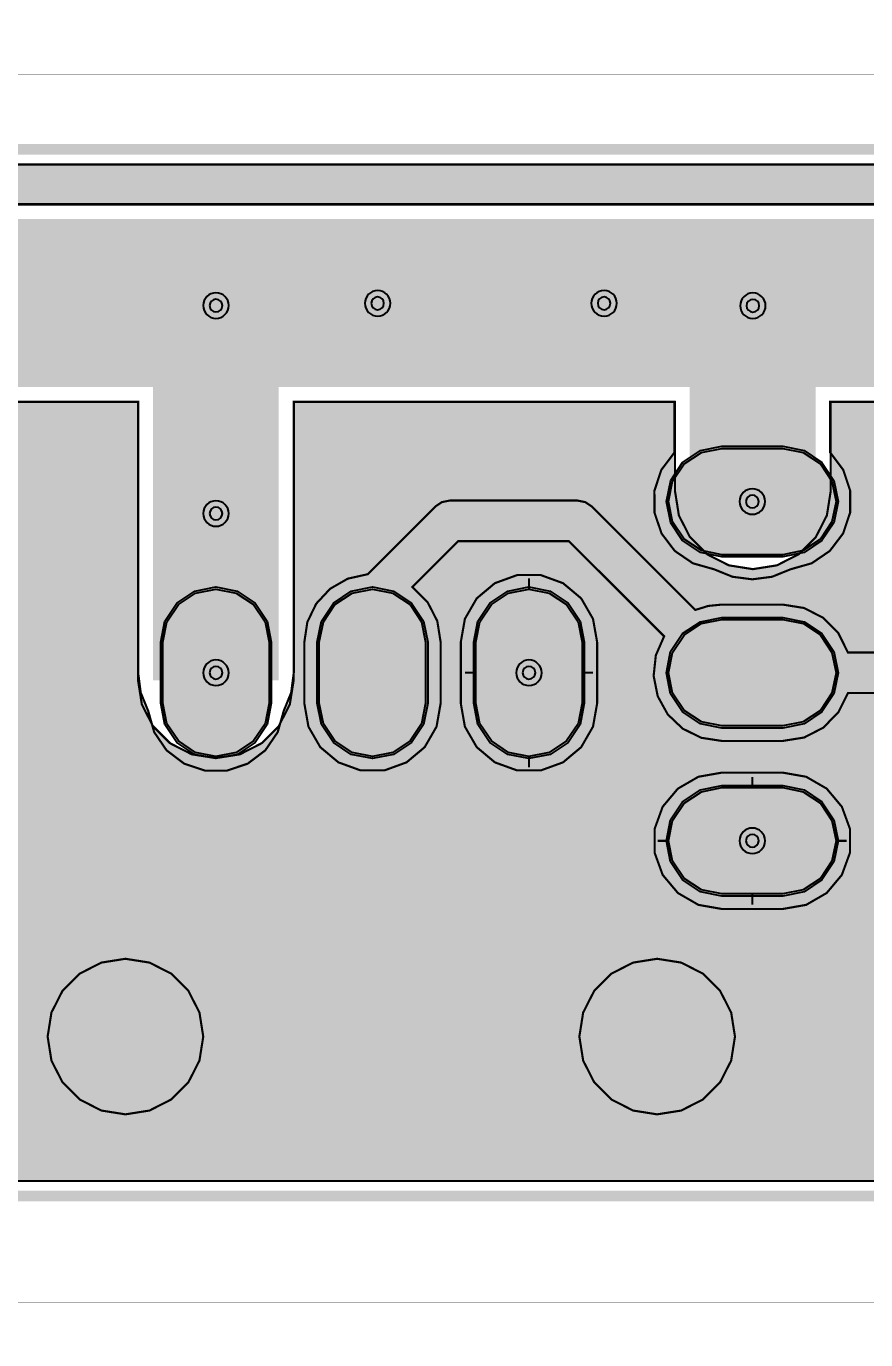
# Model space of a CAD drawing. Header units: millimetres. Extents: x -3 to 303, y -3 to 28.
# Drawn here: x 179.37 to 199.42, y -3.43 to 27.94 of the extents above; entities that cross this region are included whole.
import ezdxf

# ---------------------------------------------------------------- set-up
doc = ezdxf.new("R2010")
doc.units = ezdxf.units.MM
doc.header["$MEASUREMENT"] = 0
for name, color, linetype, true_color in [('Board-Outline-Layer', 7, 'Continuous', 0xff00ff), ('Bottom-Layer', 7, 'Continuous', 0x0000ff), ('Hole-Layer', 7, 'Continuous', 0x222222), ('Multi-Layer', 7, 'Continuous', 0xc0c0c0), ('Top-Layer', 7, 'Continuous', 0xff0000), ('Top-Paste-Mask-Layer', 7, 'Continuous', 0x808080), ('Top-Solder-Mask-Layer', 7, 'Continuous', 0x800080)]:
    doc.layers.add(name, color=color, linetype=linetype, true_color=true_color)

msp = doc.modelspace()

# ---------------------------------------------------------------- hatches: boundary and pattern name
at = {"layer": 'Bottom-Layer'}
for points in [[(299.642, 24.642), (299.642, 17.719), (299.417, 18.168), (299.102, 18.558), (294.668, 22.993), (294.179, 23.367), (293.611, 23.603), (293, 23.683), (8.025, 23.683), (7.415, 23.603), (6.846, 23.367), (6.358, 22.993), (1.67, 18.304), (1.268, 17.767), (1.033, 17.138), (0.985, 16.469), (1.128, 15.813), (1.449, 15.224), (1.924, 14.749), (2.513, 14.428), (3.169, 14.285), (3.838, 14.333), (4.467, 14.567), (5.005, 14.97), (9.002, 18.967), (14.144, 18.967), (14.144, 12.319), (14.235, 11.745), (14.499, 11.227), (14.91, 10.816), (15.428, 10.552), (16.002, 10.461), (16.576, 10.552), (17.094, 10.816), (17.505, 11.227), (17.769, 11.745), (17.86, 12.319), (17.86, 18.967), (32.178, 18.967), (32.178, 12.319), (32.269, 11.745), (32.533, 11.227), (32.944, 10.816), (33.462, 10.552), (34.036, 10.461), (34.61, 10.552), (35.128, 10.816), (35.539, 11.227), (35.803, 11.745), (35.894, 12.319), (35.894, 18.967), (64.309, 18.967), (64.309, 12.319), (64.4, 11.745), (64.664, 11.227), (65.075, 10.816), (65.593, 10.552), (66.167, 10.461), (66.741, 10.552), (67.259, 10.816), (67.67, 11.227), (67.934, 11.745), (68.025, 12.319), (68.025, 18.967), (82.343, 18.967), (82.343, 12.319), (82.434, 11.745), (82.698, 11.227), (83.109, 10.816), (83.627, 10.552), (84.201, 10.461), (84.775, 10.552), (85.293, 10.816), (85.704, 11.227), (85.968, 11.745), (86.059, 12.319), (86.059, 18.967), (94.916, 18.967), (94.916, 16.96), (95.007, 16.386), (95.271, 15.868), (95.682, 15.457), (96.2, 15.193), (96.774, 15.102), (97.348, 15.193), (97.866, 15.457), (98.277, 15.868), (98.541, 16.386), (98.632, 16.96), (98.632, 18.967), (101.647, 18.967), (101.647, 16.96), (101.738, 16.386), (102.002, 15.868), (102.413, 15.457), (102.931, 15.193), (103.505, 15.102), (104.079, 15.193), (104.597, 15.457), (105.008, 15.868), (105.272, 16.386), (105.363, 16.96), (105.363, 18.967), (114.347, 18.967), (114.347, 12.319), (114.438, 11.745), (114.702, 11.227), (115.113, 10.816), (115.631, 10.552), (116.205, 10.461), (116.779, 10.552), (117.297, 10.816), (117.709, 11.227), (117.972, 11.745), (118.063, 12.319), (118.063, 18.967), (132.381, 18.967), (132.381, 12.319), (132.472, 11.745), (132.736, 11.227), (133.147, 10.816), (133.665, 10.552), (134.239, 10.461), (134.813, 10.552), (135.331, 10.816), (135.743, 11.227), (136.006, 11.745), (136.097, 12.319), (136.097, 18.967), (164.639, 18.967), (164.639, 12.319), (164.73, 11.745), (164.994, 11.227), (165.405, 10.816), (165.923, 10.552), (166.497, 10.461), (167.072, 10.552), (167.59, 10.816), (168.001, 11.227), (168.265, 11.745), (168.355, 12.319), (168.355, 18.967), (182.038, 18.967), (182.038, 12.319), (182.129, 11.745), (182.393, 11.227), (182.804, 10.816), (183.322, 10.552), (183.896, 10.461), (184.471, 10.552), (184.989, 10.816), (185.4, 11.227), (185.664, 11.745), (185.755, 12.319), (185.755, 18.967), (194.865, 18.967), (194.865, 16.833), (194.956, 16.259), (195.22, 15.741), (195.631, 15.33), (196.149, 15.066), (196.723, 14.975), (197.298, 15.066), (197.816, 15.33), (198.227, 15.741), (198.491, 16.259), (198.582, 16.833), (198.582, 18.967), (201.596, 18.967), (201.596, 16.891), (201.687, 16.317), (201.951, 15.799), (202.362, 15.388), (202.88, 15.124), (203.454, 15.033), (204.029, 15.124), (204.547, 15.388), (204.958, 15.799), (205.222, 16.317), (205.313, 16.891), (205.313, 18.967), (214.55, 18.967), (214.55, 12.319), (214.641, 11.745), (214.905, 11.227), (215.316, 10.816), (215.834, 10.552), (216.408, 10.461), (216.983, 10.552), (217.501, 10.816), (217.912, 11.227), (218.176, 11.745), (218.267, 12.319), (218.267, 18.967), (231.949, 18.967), (231.949, 12.319), (232.04, 11.745), (232.304, 11.227), (232.715, 10.816), (233.233, 10.552), (233.807, 10.461), (234.382, 10.552), (234.9, 10.816), (235.311, 11.227), (235.575, 11.745), (235.666, 12.319), (235.666, 18.967), (264.461, 18.967), (264.461, 12.319), (264.552, 11.745), (264.816, 11.227), (265.227, 10.816), (265.745, 10.552), (266.32, 10.461), (266.894, 10.552), (267.412, 10.816), (267.823, 11.227), (268.087, 11.745), (268.178, 12.319), (268.178, 18.967), (281.86, 18.967), (281.86, 12.319), (281.951, 11.745), (282.215, 11.227), (282.626, 10.816), (283.144, 10.552), (283.719, 10.461), (284.293, 10.552), (284.811, 10.816), (285.222, 11.227), (285.486, 11.745), (285.577, 12.319), (285.577, 18.967), (292.024, 18.967), (295.767, 15.224), (296.304, 14.822), (296.932, 14.587), (297.601, 14.539), (298.256, 14.681), (298.845, 15.001), (299.32, 15.475), (299.642, 16.063), (299.642, 0.358), (0.358, 0.358), (0.358, 24.642)], [(179.879, 3.81), (179.97, 3.236), (180.234, 2.718), (180.645, 2.307), (181.163, 2.043), (181.737, 1.952), (182.312, 2.043), (182.83, 2.307), (183.241, 2.718), (183.505, 3.236), (183.596, 3.81), (183.505, 4.384), (183.241, 4.902), (182.83, 5.313), (182.312, 5.577), (181.737, 5.668), (181.163, 5.577), (180.645, 5.313), (180.234, 4.902), (179.97, 4.384)], [(192.579, 3.81), (192.67, 3.236), (192.934, 2.718), (193.345, 2.307), (193.863, 2.043), (194.437, 1.952), (195.012, 2.043), (195.53, 2.307), (195.941, 2.718), (196.205, 3.236), (196.296, 3.81), (196.205, 4.384), (195.941, 4.902), (195.53, 5.313), (195.012, 5.577), (194.437, 5.668), (193.863, 5.577), (193.345, 5.313), (192.934, 4.902), (192.67, 4.384)]]:
    msp.add_hatch(color=256, dxfattribs=at).paths.add_polyline_path(points)
at = {"layer": 'Multi-Layer'}
for points in [[(180.237, 3.81, 1), (183.237, 3.81, 1)], [(192.937, 3.81, 1), (195.937, 3.81, 1)]]:
    msp.add_hatch(color=256, dxfattribs=at).paths.add_polyline_path(points)
at = {"layer": 'Top-Layer'}
for points in [[(299.642, 12.183), (299.642, 8.557), (299.442, 9.077), (299.079, 9.498), (298.594, 9.773), (298.045, 9.868), (296.585, 9.868), (296.029, 9.77), (295.539, 9.487), (295.175, 9.054), (294.982, 8.523), (294.982, 7.957), (295.175, 7.426), (295.539, 6.993), (296.029, 6.71), (296.585, 6.612), (298.045, 6.612), (298.594, 6.707), (299.079, 6.982), (299.442, 7.403), (299.642, 7.923), (299.642, 0.358), (0.358, 0.358), (0.358, 24.642), (299.642, 24.642), (299.642, 17.147), (299.514, 17.618), (299.291, 18.053), (298.983, 18.433), (294.412, 23.004), (293.924, 23.378), (293.355, 23.614), (292.744, 23.694), (8.016, 23.694), (7.406, 23.614), (6.837, 23.378), (6.349, 23.004), (1.603, 18.258), (1.2, 17.72), (0.966, 17.091), (0.918, 16.422), (1.061, 15.766), (1.382, 15.177), (1.857, 14.702), (2.446, 14.381), (3.102, 14.238), (3.771, 14.286), (4.4, 14.52), (4.937, 14.923), (8.993, 18.978), (14.15, 18.978), (14.15, 13.316), (14.027, 13.856), (13.731, 14.323), (13.295, 14.664), (12.771, 14.839), (11.138, 16.472), (10.981, 16.577), (10.795, 16.614), (8.001, 16.614), (7.815, 16.577), (7.658, 16.472), (4.983, 13.798), (4.519, 14.043), (4, 14.128), (2.54, 14.128), (1.983, 14.03), (1.493, 13.747), (1.13, 13.314), (0.937, 12.783), (0.937, 12.217), (1.13, 11.686), (1.493, 11.253), (1.983, 10.97), (2.54, 10.872), (4, 10.872), (4.502, 10.951), (4.954, 11.181), (5.314, 11.539), (5.546, 11.99), (5.628, 12.492), (5.552, 12.993), (8.202, 15.644), (10.594, 15.644), (11.64, 14.598), (11.243, 14.234), (10.985, 13.761), (10.896, 13.23), (10.896, 11.77), (10.994, 11.213), (11.277, 10.723), (11.71, 10.36), (12.241, 10.167), (12.807, 10.167), (13.338, 10.36), (13.771, 10.723), (14.054, 11.213), (14.152, 11.77), (14.152, 12.408), (14.223, 11.983), (14.39, 11.586), (14.533, 11.081), (14.829, 10.647), (15.248, 10.33), (15.746, 10.163), (16.271, 10.163), (16.768, 10.33), (17.187, 10.647), (17.483, 11.081), (17.626, 11.586), (17.805, 12.027), (17.866, 12.5), (17.866, 18.978), (32.338, 18.978), (32.338, 12.504), (32.366, 12.178), (32.452, 11.862), (32.452, 11.77), (32.535, 11.258), (32.775, 10.797), (33.147, 10.436), (33.614, 10.21), (34.129, 10.143), (34.639, 10.241), (35.092, 10.494), (35.442, 10.878), (35.654, 11.352), (35.826, 11.613), (35.953, 11.9), (35.953, 11.77), (36.051, 11.213), (36.334, 10.723), (36.767, 10.36), (37.298, 10.167), (37.864, 10.167), (38.395, 10.36), (38.828, 10.723), (39.111, 11.213), (39.209, 11.77), (39.209, 13.23), (39.15, 13.666), (38.976, 14.07), (38.7, 14.413), (38.342, 14.669), (39.444, 15.771), (60.124, 15.771), (61.5, 14.395), (61.234, 14.055), (61.067, 13.658), (61.01, 13.23), (61.01, 11.77), (61.108, 11.213), (61.391, 10.723), (61.824, 10.36), (62.355, 10.167), (62.921, 10.167), (63.452, 10.36), (63.885, 10.723), (64.168, 11.213), (64.266, 11.77), (64.266, 13.23), (64.173, 13.774), (63.903, 14.255), (63.488, 14.619), (62.975, 14.823), (62.423, 14.844), (60.668, 16.599), (60.511, 16.704), (60.325, 16.741), (39.243, 16.741), (39.057, 16.704), (38.9, 16.599), (37.238, 14.937), (37.183, 14.872), (37.141, 14.797), (36.678, 14.585), (36.303, 14.239), (36.054, 13.794), (36.054, 18.978), (64.293, 18.978), (64.293, 12.504), (64.345, 12.067), (64.498, 11.655), (64.62, 11.143), (64.898, 10.696), (65.305, 10.362), (65.796, 10.175), (66.322, 10.154), (66.827, 10.302), (67.258, 10.604), (67.571, 11.027), (67.732, 11.528), (67.938, 11.997), (68.009, 12.504), (68.009, 18.978), (82.452, 18.978), (82.452, 12.504), (82.48, 12.178), (82.566, 11.862), (82.566, 11.77), (82.649, 11.258), (82.889, 10.797), (83.261, 10.436), (83.729, 10.21), (84.243, 10.143), (84.753, 10.241), (85.206, 10.494), (85.556, 10.878), (85.768, 11.352), (85.941, 11.613), (86.067, 11.9), (86.067, 11.77), (86.165, 11.213), (86.448, 10.723), (86.881, 10.36), (87.412, 10.167), (87.978, 10.167), (88.509, 10.36), (88.942, 10.723), (89.225, 11.213), (89.323, 11.77), (89.323, 13.23), (89.223, 13.794), (88.933, 14.288), (88.489, 14.651), (89.482, 15.644), (92.001, 15.644), (94.46, 13.185), (94.317, 12.663), (94.353, 12.122), (94.565, 11.624), (94.928, 11.222), (95.403, 10.962), (95.937, 10.872), (97.397, 10.872), (97.905, 10.953), (98.362, 11.188), (98.723, 11.555), (98.951, 12.015), (101.224, 12.015), (101.453, 11.555), (101.814, 11.188), (102.271, 10.953), (102.778, 10.872), (104.238, 10.872), (104.76, 10.958), (105.226, 11.206), (105.589, 11.591), (105.809, 12.071), (105.863, 12.597), (105.747, 13.112), (108.278, 15.644), (110.924, 15.644), (111.932, 14.636), (111.502, 14.273), (111.221, 13.785), (111.124, 13.23), (111.124, 11.77), (111.222, 11.213), (111.505, 10.723), (111.938, 10.36), (112.469, 10.167), (113.035, 10.167), (113.566, 10.36), (113.999, 10.723), (114.282, 11.213), (114.38, 11.77), (114.38, 12.408), (114.451, 11.983), (114.619, 11.586), (114.761, 11.081), (115.057, 10.647), (115.476, 10.33), (115.974, 10.163), (116.499, 10.163), (116.996, 10.33), (117.415, 10.647), (117.711, 11.081), (117.854, 11.586), (118.033, 12.027), (118.094, 12.5), (118.094, 18.978), (132.387, 18.978), (132.387, 12.5), (132.448, 12.027), (132.628, 11.586), (132.77, 11.081), (133.066, 10.647), (133.485, 10.33), (133.983, 10.163), (134.508, 10.163), (135.005, 10.33), (135.424, 10.647), (135.72, 11.081), (135.863, 11.586), (136.042, 12.027), (136.103, 12.5), (136.103, 18.978), (164.639, 18.978), (164.639, 12.935), (164.588, 12.474), (164.652, 12.015), (164.828, 11.586), (164.969, 11.085), (165.26, 10.654), (165.673, 10.337), (166.164, 10.166), (166.685, 10.16), (167.181, 10.317), (167.601, 10.623), (167.904, 11.046), (168.058, 11.543), (168.28, 12.026), (168.355, 12.552), (168.355, 18.978), (182.041, 18.978), (182.041, 12.5), (182.102, 12.027), (182.282, 11.586), (182.424, 11.081), (182.72, 10.647), (183.139, 10.33), (183.637, 10.163), (184.162, 10.163), (184.66, 10.33), (185.078, 10.647), (185.374, 11.081), (185.517, 11.586), (185.696, 12.027), (185.758, 12.5), (185.758, 18.978), (194.852, 18.978), (194.852, 17.764), (194.537, 17.345), (194.372, 16.848), (194.374, 16.324), (194.542, 15.827), (194.858, 15.41), (195.291, 15.115), (195.796, 14.972), (196.237, 14.793), (196.71, 14.732), (197.182, 14.793), (197.624, 14.972), (198.128, 15.115), (198.561, 15.41), (198.878, 15.827), (199.046, 16.324), (199.048, 16.848), (198.882, 17.345), (198.568, 17.764), (198.568, 18.978), (201.569, 18.978), (201.569, 17.876), (201.224, 17.51), (201.007, 17.056), (200.939, 16.558), (201.027, 16.063), (201.261, 15.618), (201.62, 15.265), (202.07, 15.04), (202.567, 14.962), (202.826, 14.962), (203.427, 14.862), (204.028, 14.962), (204.544, 15.046), (205.007, 15.29), (205.368, 15.667), (205.592, 16.14), (205.654, 16.659), (205.548, 17.171), (205.285, 17.623), (205.285, 18.978), (214.448, 18.978), (214.448, 12.5), (214.509, 12.027), (214.688, 11.586), (214.831, 11.081), (215.127, 10.647), (215.546, 10.33), (216.043, 10.163), (216.568, 10.163), (217.066, 10.33), (217.485, 10.647), (217.781, 11.081), (217.924, 11.586), (218.103, 12.027), (218.164, 12.5), (218.164, 18.978), (231.901, 18.978), (231.901, 12.5), (231.962, 12.027), (232.142, 11.586), (232.285, 11.081), (232.581, 10.647), (232.999, 10.33), (233.497, 10.163), (234.022, 10.163), (234.52, 10.33), (234.938, 10.647), (235.234, 11.081), (235.377, 11.586), (235.556, 12.027), (235.618, 12.5), (235.618, 18.978), (264.435, 18.978), (264.435, 12.5), (264.496, 12.027), (264.675, 11.586), (264.818, 11.081), (265.114, 10.647), (265.533, 10.33), (266.03, 10.163), (266.555, 10.163), (267.053, 10.33), (267.472, 10.647), (267.768, 11.081), (267.911, 11.586), (268.09, 12.027), (268.151, 12.5), (268.151, 18.978), (281.888, 18.978), (281.888, 12.5), (281.95, 12.027), (282.129, 11.586), (282.272, 11.081), (282.568, 10.647), (282.986, 10.33), (283.484, 10.163), (284.009, 10.163), (284.507, 10.33), (284.925, 10.647), (285.222, 11.081), (285.364, 11.586), (285.544, 12.027), (285.605, 12.5), (285.605, 18.978), (291.768, 18.978), (295.648, 15.098), (296.162, 14.708), (296.762, 14.473), (297.403, 14.409), (298.038, 14.52), (298.619, 14.8), (299.102, 15.226), (299.452, 15.767), (299.642, 16.383), (299.642, 12.817), (299.442, 13.337), (299.079, 13.758), (298.594, 14.033), (298.045, 14.128), (296.585, 14.128), (296.255, 14.094), (295.938, 13.994), (293.46, 16.472), (293.302, 16.577), (293.117, 16.614), (289.307, 16.614), (289.121, 16.577), (288.964, 16.472), (287.324, 14.832), (286.794, 14.638), (286.363, 14.274), (286.082, 13.786), (285.984, 13.23), (285.984, 11.77), (286.082, 11.213), (286.365, 10.723), (286.798, 10.36), (287.329, 10.167), (287.895, 10.167), (288.426, 10.36), (288.859, 10.723), (289.142, 11.213), (289.24, 11.77), (289.24, 13.23), (289.148, 13.769), (288.883, 14.247), (288.475, 14.611), (289.508, 15.644), (292.916, 15.644), (295.202, 13.358), (295.008, 12.905), (294.96, 12.415), (295.059, 11.932), (295.299, 11.502), (295.656, 11.163), (296.099, 10.946), (296.585, 10.872), (298.045, 10.872), (298.594, 10.967), (299.079, 11.242), (299.442, 11.663)], [(195.98, 15.32), (195.494, 15.417), (195.082, 15.692), (194.807, 16.104), (194.71, 16.59), (194.807, 17.076), (195.082, 17.488), (195.494, 17.763), (195.98, 17.86), (197.44, 17.86), (197.926, 17.763), (198.338, 17.488), (198.613, 17.076), (198.71, 16.59), (198.613, 16.104), (198.338, 15.692), (197.926, 15.417), (197.44, 15.32)], [(186.01, 13.23), (186.01, 11.77), (186.108, 11.213), (186.391, 10.723), (186.824, 10.36), (187.355, 10.167), (187.921, 10.167), (188.452, 10.36), (188.885, 10.723), (189.168, 11.213), (189.266, 11.77), (189.266, 13.23), (189.186, 13.735), (188.953, 14.189), (188.591, 14.55), (189.685, 15.644), (192.331, 15.644), (194.604, 13.371), (194.406, 12.918), (194.353, 12.426), (194.45, 11.941), (194.689, 11.507), (195.046, 11.166), (195.49, 10.947), (195.979, 10.872), (197.439, 10.872), (197.947, 10.953), (198.404, 11.188), (198.765, 11.555), (198.994, 12.015), (201.012, 12.015), (201.241, 11.555), (201.602, 11.188), (202.059, 10.953), (202.566, 10.872), (204.026, 10.872), (204.536, 10.954), (204.994, 11.191), (205.355, 11.559), (205.583, 12.022), (205.654, 12.533), (205.562, 13.041), (205.316, 13.494), (207.592, 15.771), (210.492, 15.771), (211.673, 14.59), (211.281, 14.227), (211.027, 13.757), (210.94, 13.23), (210.94, 11.77), (211.038, 11.213), (211.321, 10.723), (211.754, 10.36), (212.285, 10.167), (212.851, 10.167), (213.382, 10.36), (213.815, 10.723), (214.098, 11.213), (214.196, 11.77), (214.196, 13.23), (214.13, 13.69), (213.936, 14.112), (213.631, 14.463), (213.239, 14.713), (212.793, 14.843), (211.036, 16.599), (210.879, 16.704), (210.693, 16.741), (207.391, 16.741), (207.206, 16.704), (207.048, 16.599), (204.505, 14.056), (204.269, 14.11), (204.026, 14.128), (202.566, 14.128), (202.059, 14.047), (201.602, 13.812), (201.241, 13.446), (201.012, 12.985), (198.994, 12.985), (198.765, 13.446), (198.404, 13.812), (197.947, 14.047), (197.439, 14.128), (195.979, 14.128), (195.657, 14.096), (195.347, 14), (192.875, 16.472), (192.718, 16.577), (192.532, 16.614), (189.484, 16.614), (189.299, 16.577), (189.141, 16.472), (187.523, 14.854), (187.048, 14.748), (186.626, 14.506), (186.294, 14.15), (186.082, 13.711)], [(189.747, 13.23), (189.747, 11.77), (189.845, 11.213), (190.128, 10.723), (190.561, 10.36), (191.093, 10.167), (191.658, 10.167), (192.189, 10.36), (192.623, 10.723), (192.905, 11.213), (193.004, 11.77), (193.004, 13.23), (192.905, 13.787), (192.623, 14.277), (192.189, 14.64), (191.658, 14.833), (191.093, 14.833), (190.561, 14.64), (190.128, 14.277), (189.845, 13.787)], [(185.169, 11.77), (185.073, 11.284), (184.797, 10.872), (184.385, 10.597), (183.899, 10.5), (183.413, 10.597), (183.001, 10.872), (182.726, 11.284), (182.629, 11.77), (182.629, 13.23), (182.726, 13.716), (183.001, 14.128), (183.413, 14.403), (183.899, 14.5), (184.385, 14.403), (184.797, 14.128), (185.073, 13.716), (185.169, 13.23)], [(188.908, 11.77), (188.811, 11.284), (188.536, 10.872), (188.124, 10.597), (187.638, 10.5), (187.152, 10.597), (186.74, 10.872), (186.465, 11.284), (186.368, 11.77), (186.368, 13.23), (186.465, 13.716), (186.74, 14.128), (187.152, 14.403), (187.638, 14.5), (188.124, 14.403), (188.536, 14.128), (188.811, 13.716), (188.908, 13.23)], [(192.645, 11.77), (192.549, 11.284), (192.273, 10.872), (191.861, 10.597), (191.375, 10.5), (190.889, 10.597), (190.477, 10.872), (190.202, 11.284), (190.105, 11.77), (190.105, 13.23), (190.202, 13.716), (190.477, 14.128), (190.889, 14.403), (191.375, 14.5), (191.861, 14.403), (192.273, 14.128), (192.549, 13.716), (192.645, 13.23)], [(195.979, 11.23), (195.493, 11.327), (195.081, 11.602), (194.806, 12.014), (194.709, 12.5), (194.806, 12.986), (195.081, 13.398), (195.493, 13.673), (195.979, 13.77), (197.439, 13.77), (197.925, 13.673), (198.337, 13.398), (198.613, 12.986), (198.709, 12.5), (198.613, 12.014), (198.337, 11.602), (197.925, 11.327), (197.439, 11.23)], [(197.439, 10.114), (195.979, 10.114), (195.423, 10.016), (194.933, 9.733), (194.569, 9.3), (194.376, 8.769), (194.376, 8.203), (194.569, 7.672), (194.933, 7.239), (195.423, 6.956), (195.979, 6.858), (197.439, 6.858), (197.996, 6.956), (198.486, 7.239), (198.849, 7.672), (199.043, 8.203), (199.043, 8.769), (198.849, 9.3), (198.486, 9.733), (197.996, 10.016)], [(195.979, 7.216), (195.493, 7.313), (195.081, 7.588), (194.806, 8), (194.709, 8.486), (194.806, 8.972), (195.081, 9.384), (195.493, 9.659), (195.979, 9.756), (197.439, 9.756), (197.925, 9.659), (198.337, 9.384), (198.613, 8.972), (198.709, 8.486), (198.613, 8), (198.337, 7.588), (197.925, 7.313), (197.439, 7.216)], [(179.879, 3.81), (179.97, 3.236), (180.234, 2.718), (180.645, 2.307), (181.163, 2.043), (181.737, 1.952), (182.312, 2.043), (182.83, 2.307), (183.241, 2.718), (183.505, 3.236), (183.596, 3.81), (183.505, 4.384), (183.241, 4.902), (182.83, 5.313), (182.312, 5.577), (181.737, 5.668), (181.163, 5.577), (180.645, 5.313), (180.234, 4.902), (179.97, 4.384)], [(192.579, 3.81), (192.67, 3.236), (192.934, 2.718), (193.345, 2.307), (193.863, 2.043), (194.437, 1.952), (195.012, 2.043), (195.53, 2.307), (195.941, 2.718), (196.205, 3.236), (196.296, 3.81), (196.205, 4.384), (195.941, 4.902), (195.53, 5.313), (195.012, 5.577), (194.437, 5.668), (193.863, 5.577), (193.345, 5.313), (192.934, 4.902), (192.67, 4.384)]]:
    msp.add_hatch(color=256, dxfattribs=at).paths.add_polyline_path(points)
at = {"layer": 'Top-Paste-Mask-Layer'}
for points in [[(195.98, 15.32), (195.494, 15.417), (195.082, 15.692), (194.807, 16.104), (194.71, 16.59), (194.807, 17.076), (195.082, 17.488), (195.494, 17.763), (195.98, 17.86), (197.44, 17.86), (197.926, 17.763), (198.338, 17.488), (198.613, 17.076), (198.71, 16.59), (198.613, 16.104), (198.338, 15.692), (197.926, 15.417), (197.44, 15.32)], [(185.169, 11.77), (185.073, 11.284), (184.797, 10.872), (184.385, 10.597), (183.899, 10.5), (183.413, 10.597), (183.001, 10.872), (182.726, 11.284), (182.629, 11.77), (182.629, 13.23), (182.726, 13.716), (183.001, 14.128), (183.413, 14.403), (183.899, 14.5), (184.385, 14.403), (184.797, 14.128), (185.073, 13.716), (185.169, 13.23)], [(188.908, 11.77), (188.811, 11.284), (188.536, 10.872), (188.124, 10.597), (187.638, 10.5), (187.152, 10.597), (186.74, 10.872), (186.465, 11.284), (186.368, 11.77), (186.368, 13.23), (186.465, 13.716), (186.74, 14.128), (187.152, 14.403), (187.638, 14.5), (188.124, 14.403), (188.536, 14.128), (188.811, 13.716), (188.908, 13.23)], [(192.645, 11.77), (192.549, 11.284), (192.273, 10.872), (191.861, 10.597), (191.375, 10.5), (190.889, 10.597), (190.477, 10.872), (190.202, 11.284), (190.105, 11.77), (190.105, 13.23), (190.202, 13.716), (190.477, 14.128), (190.889, 14.403), (191.375, 14.5), (191.861, 14.403), (192.273, 14.128), (192.549, 13.716), (192.645, 13.23)], [(195.979, 11.23), (195.493, 11.327), (195.081, 11.602), (194.806, 12.014), (194.709, 12.5), (194.806, 12.986), (195.081, 13.398), (195.493, 13.673), (195.979, 13.77), (197.439, 13.77), (197.925, 13.673), (198.337, 13.398), (198.613, 12.986), (198.709, 12.5), (198.613, 12.014), (198.337, 11.602), (197.925, 11.327), (197.439, 11.23)], [(195.979, 7.216), (195.493, 7.313), (195.081, 7.588), (194.806, 8), (194.709, 8.486), (194.806, 8.972), (195.081, 9.384), (195.493, 9.659), (195.979, 9.756), (197.439, 9.756), (197.925, 9.659), (198.337, 9.384), (198.613, 8.972), (198.709, 8.486), (198.613, 8), (198.337, 7.588), (197.925, 7.313), (197.439, 7.216)]]:
    msp.add_hatch(color=256, dxfattribs=at).paths.add_polyline_path(points)
at = {"layer": 'Top-Solder-Mask-Layer'}
for points in [[(195.98, 15.269), (195.474, 15.37), (195.046, 15.656), (194.76, 16.085), (194.659, 16.59), (194.76, 17.095), (195.046, 17.524), (195.474, 17.81), (195.98, 17.911), (197.44, 17.911), (197.945, 17.81), (198.374, 17.524), (198.66, 17.095), (198.761, 16.59), (198.66, 16.085), (198.374, 15.656), (197.945, 15.37), (197.44, 15.269)], [(185.22, 11.77), (185.12, 11.265), (184.833, 10.836), (184.405, 10.55), (183.899, 10.449), (183.394, 10.55), (182.965, 10.836), (182.679, 11.265), (182.579, 11.77), (182.579, 13.23), (182.679, 13.735), (182.965, 14.164), (183.394, 14.45), (183.899, 14.551), (184.405, 14.45), (184.833, 14.164), (185.12, 13.735), (185.22, 13.23)], [(188.959, 11.77), (188.858, 11.265), (188.572, 10.836), (188.143, 10.55), (187.638, 10.449), (187.132, 10.55), (186.704, 10.836), (186.418, 11.265), (186.317, 11.77), (186.317, 13.23), (186.418, 13.735), (186.704, 14.164), (187.132, 14.45), (187.638, 14.551), (188.143, 14.45), (188.572, 14.164), (188.858, 13.735), (188.959, 13.23)], [(192.696, 11.77), (192.596, 11.265), (192.309, 10.836), (191.881, 10.55), (191.375, 10.449), (190.87, 10.55), (190.441, 10.836), (190.155, 11.265), (190.055, 11.77), (190.055, 13.23), (190.155, 13.735), (190.441, 14.164), (190.87, 14.45), (191.375, 14.551), (191.881, 14.45), (192.309, 14.164), (192.596, 13.735), (192.696, 13.23)], [(195.979, 11.179), (195.474, 11.28), (195.045, 11.566), (194.759, 11.995), (194.659, 12.5), (194.759, 13.005), (195.045, 13.434), (195.474, 13.72), (195.979, 13.821), (197.439, 13.821), (197.945, 13.72), (198.373, 13.434), (198.66, 13.005), (198.76, 12.5), (198.66, 11.995), (198.373, 11.566), (197.945, 11.28), (197.439, 11.179)], [(195.979, 7.165), (195.474, 7.266), (195.045, 7.552), (194.759, 7.981), (194.659, 8.486), (194.759, 8.991), (195.045, 9.42), (195.474, 9.706), (195.979, 9.807), (197.439, 9.807), (197.945, 9.706), (198.373, 9.42), (198.66, 8.991), (198.76, 8.486), (198.66, 7.981), (198.373, 7.552), (197.945, 7.266), (197.439, 7.165)]]:
    msp.add_hatch(color=256, dxfattribs=at).paths.add_polyline_path(points)

# ---------------------------------------------------------------- linework, layer by layer
at = {"layer": 'Board-Outline-Layer', "const_width": 0.254}
msp.add_lwpolyline([(0, 0), (0, 25), (300.001, 25), (300.001, 0)], close=True, dxfattribs=at)
at = {"layer": 'Bottom-Layer'}
for points, const_width in [([(-1.778, -2.54), (-1.778, 26.797), (301.88, 26.797), (301.88, -2.54)], 0.00508), ([(179.879, 3.81), (179.97, 3.236), (180.234, 2.718), (180.645, 2.307), (181.163, 2.043), (181.737, 1.952), (182.312, 2.043), (182.83, 2.307), (183.241, 2.718), (183.505, 3.236), (183.596, 3.81), (183.505, 4.384), (183.241, 4.902), (182.83, 5.313), (182.312, 5.577), (181.737, 5.668), (181.163, 5.577), (180.645, 5.313), (180.234, 4.902), (179.97, 4.384)], 0.0508), ([(192.579, 3.81), (192.67, 3.236), (192.934, 2.718), (193.345, 2.307), (193.863, 2.043), (194.437, 1.952), (195.012, 2.043), (195.53, 2.307), (195.941, 2.718), (196.205, 3.236), (196.296, 3.81), (196.205, 4.384), (195.941, 4.902), (195.53, 5.313), (195.012, 5.577), (194.437, 5.668), (193.863, 5.577), (193.345, 5.313), (192.934, 4.902), (192.67, 4.384)], 0.0508)]:
    msp.add_lwpolyline(points, close=True, dxfattribs=dict(at, const_width=const_width))
for points, const_width in [([(0.358, 24.642), (299.642, 24.642), (299.642, 17.719), (299.417, 18.168), (299.102, 18.558), (294.668, 22.993), (294.179, 23.367), (293.611, 23.603), (293, 23.683), (8.025, 23.683)], 0.0508), ([(171.88, 21.325), (177.908, 21.325)], 4), ([(177.908, 21.325), (187.76, 21.325)], 4), ([(187.76, 21.325), (193.17, 21.325)], 4), ([(193.17, 21.325), (203.454, 21.325)], 4), ([(196.723, 21.267), (196.723, 16.833)], 3), ([(183.896, 20.32), (183.896, 12.319)], 3), ([(168.355, 18.967), (182.038, 18.967), (182.038, 12.319), (182.129, 11.745), (182.393, 11.227), (182.804, 10.816), (183.322, 10.552), (183.896, 10.461), (184.471, 10.552), (184.989, 10.816), (185.4, 11.227), (185.664, 11.745), (185.755, 12.319), (185.755, 18.967), (194.865, 18.967), (194.865, 16.833), (194.956, 16.259), (195.22, 15.741), (195.631, 15.33), (196.149, 15.066), (196.723, 14.975), (197.298, 15.066), (197.816, 15.33), (198.227, 15.741), (198.491, 16.259), (198.582, 16.833), (198.582, 18.967), (201.596, 18.967)], 0.0508), ([(299.642, 0.358), (0.358, 0.358)], 0.0508)]:
    msp.add_lwpolyline(points, dxfattribs=dict(at, const_width=const_width))
at = {"layer": 'Hole-Layer'}
for points in [[(183.747, 21.271, 1), (184.052, 21.271), (184.052, 21.271, 1), (183.747, 21.271)], [(187.608, 21.325, 1), (187.913, 21.325), (187.913, 21.325, 1), (187.608, 21.325)], [(193.017, 21.325, 1), (193.322, 21.325), (193.322, 21.325, 1), (193.017, 21.325)], [(196.571, 21.267, 1), (196.876, 21.267), (196.876, 21.267, 1), (196.571, 21.267)], [(196.557, 16.59, 1), (196.862, 16.59), (196.862, 16.59, 1), (196.557, 16.59)], [(183.747, 16.304, 1), (184.052, 16.304), (184.052, 16.304, 1), (183.747, 16.304)], [(183.747, 12.5, 1), (184.052, 12.5), (184.052, 12.5, 1), (183.747, 12.5)], [(191.223, 12.5, 1), (191.528, 12.5), (191.528, 12.5, 1), (191.223, 12.5)], [(196.557, 8.486, 1), (196.862, 8.486), (196.862, 8.486, 1), (196.557, 8.486)]]:
    msp.add_lwpolyline(points, format="xyb", dxfattribs=at)
at = {"layer": 'Multi-Layer'}
for points in [[(183.594, 21.271, 1), (184.204, 21.271), (184.204, 21.271, 1), (183.594, 21.271)], [(187.455, 21.325, 1), (188.065, 21.325), (188.065, 21.325, 1), (187.455, 21.325)], [(192.865, 21.325, 1), (193.475, 21.325), (193.475, 21.325, 1), (192.865, 21.325)], [(196.418, 21.267, 1), (197.028, 21.267), (197.028, 21.267, 1), (196.418, 21.267)], [(196.405, 16.59, 1), (197.015, 16.59), (197.015, 16.59, 1), (196.405, 16.59)], [(183.594, 16.304, 1), (184.204, 16.304), (184.204, 16.304, 1), (183.594, 16.304)], [(183.594, 12.5, 1), (184.204, 12.5), (184.204, 12.5, 1), (183.594, 12.5)], [(191.07, 12.5, 1), (191.68, 12.5), (191.68, 12.5, 1), (191.07, 12.5)], [(196.404, 8.486, 1), (197.014, 8.486), (197.014, 8.486, 1), (196.404, 8.486)]]:
    msp.add_lwpolyline(points, format="xyb", dxfattribs=at)
at = {"layer": 'Multi-Layer', "const_width": 0.645}
for points in [[(180.237, 3.81, 1), (183.237, 3.81, 1)], [(192.937, 3.81, 1), (195.937, 3.81, 1)]]:
    msp.add_lwpolyline(points, format="xyb", close=True, dxfattribs=at)
at = {"layer": 'Top-Layer'}
for points, const_width in [([(-2.921, -3.429), (-2.921, 27.94), (302.896, 27.94), (302.896, -3.429)], 0.00508), ([(189.747, 13.23), (189.747, 11.77), (189.845, 11.213), (190.128, 10.723), (190.561, 10.36), (191.093, 10.167), (191.658, 10.167), (192.189, 10.36), (192.623, 10.723), (192.905, 11.213), (193.004, 11.77), (193.004, 13.23), (192.905, 13.787), (192.623, 14.277), (192.189, 14.64), (191.658, 14.833), (191.093, 14.833), (190.561, 14.64), (190.128, 14.277), (189.845, 13.787)], 0.0508), ([(197.439, 10.114), (195.979, 10.114), (195.423, 10.016), (194.933, 9.733), (194.569, 9.3), (194.376, 8.769), (194.376, 8.203), (194.569, 7.672), (194.933, 7.239), (195.423, 6.956), (195.979, 6.858), (197.439, 6.858), (197.996, 6.956), (198.486, 7.239), (198.849, 7.672), (199.043, 8.203), (199.043, 8.769), (198.849, 9.3), (198.486, 9.733), (197.996, 10.016)], 0.0508), ([(179.879, 3.81), (179.97, 3.236), (180.234, 2.718), (180.645, 2.307), (181.163, 2.043), (181.737, 1.952), (182.312, 2.043), (182.83, 2.307), (183.241, 2.718), (183.505, 3.236), (183.596, 3.81), (183.505, 4.384), (183.241, 4.902), (182.83, 5.313), (182.312, 5.577), (181.737, 5.668), (181.163, 5.577), (180.645, 5.313), (180.234, 4.902), (179.97, 4.384)], 0.0508), ([(192.579, 3.81), (192.67, 3.236), (192.934, 2.718), (193.345, 2.307), (193.863, 2.043), (194.437, 1.952), (195.012, 2.043), (195.53, 2.307), (195.941, 2.718), (196.205, 3.236), (196.296, 3.81), (196.205, 4.384), (195.941, 4.902), (195.53, 5.313), (195.012, 5.577), (194.437, 5.668), (193.863, 5.577), (193.345, 5.313), (192.934, 4.902), (192.67, 4.384)], 0.0508)]:
    msp.add_lwpolyline(points, close=True, dxfattribs=dict(at, const_width=const_width))
for points, const_width in [([(0.358, 24.642), (299.642, 24.642), (299.642, 17.147), (299.514, 17.618), (299.291, 18.053), (298.983, 18.433), (294.412, 23.004), (293.924, 23.378), (293.355, 23.614), (292.744, 23.694), (8.016, 23.694)], 0.0508), ([(183.964, 21.336), (159.632, 21.336)], 4), ([(203.427, 21.336), (183.964, 21.336)], 4), ([(183.899, 21.271), (183.964, 21.336)], 3), ([(183.899, 16.304), (183.899, 21.271)], 3), ([(196.71, 21.068), (196.723, 21.082)], 3), ([(196.71, 16.59), (196.71, 21.068)], 3), ([(168.355, 18.978), (182.041, 18.978), (182.041, 12.5), (182.102, 12.027), (182.282, 11.586), (182.424, 11.081), (182.72, 10.647), (183.139, 10.33), (183.637, 10.163), (184.162, 10.163), (184.66, 10.33), (185.078, 10.647), (185.374, 11.081), (185.517, 11.586), (185.696, 12.027), (185.758, 12.5), (185.758, 18.978), (194.852, 18.978), (194.852, 17.764), (194.537, 17.345), (194.372, 16.848), (194.374, 16.324), (194.542, 15.827), (194.858, 15.41), (195.291, 15.115), (195.796, 14.972), (196.237, 14.793), (196.71, 14.732), (197.182, 14.793), (197.624, 14.972), (198.128, 15.115), (198.561, 15.41), (198.878, 15.827), (199.046, 16.324), (199.048, 16.848), (198.882, 17.345), (198.568, 17.764), (198.568, 18.978), (201.569, 18.978)], 0.0508), ([(183.899, 12.5), (183.899, 16.304)], 3), ([(201.012, 12.985), (198.994, 12.985), (198.765, 13.446), (198.404, 13.812), (197.947, 14.047), (197.439, 14.128), (195.979, 14.128), (195.657, 14.096), (195.347, 14), (192.875, 16.472), (192.718, 16.577), (192.532, 16.614), (189.484, 16.614), (189.299, 16.577), (189.141, 16.472), (187.523, 14.854), (187.048, 14.748), (186.626, 14.506), (186.294, 14.15), (186.082, 13.711), (186.01, 13.23), (186.01, 11.77), (186.108, 11.213), (186.391, 10.723), (186.824, 10.36), (187.355, 10.167), (187.921, 10.167), (188.452, 10.36), (188.885, 10.723), (189.168, 11.213), (189.266, 11.77), (189.266, 13.23), (189.186, 13.735), (188.953, 14.189), (188.591, 14.55), (189.685, 15.644), (192.331, 15.644), (194.604, 13.371), (194.406, 12.918), (194.353, 12.426), (194.45, 11.941), (194.689, 11.507), (195.046, 11.166), (195.49, 10.947), (195.979, 10.872), (197.439, 10.872), (197.947, 10.953), (198.404, 11.188), (198.765, 11.555), (198.994, 12.015), (201.012, 12.015)], 0.0508), ([(187.638, 14.282), (189.484, 16.129)], 0.254), ([(189.484, 16.129), (192.532, 16.129)], 0.254), ([(192.532, 16.129), (196.161, 12.5)], 0.254), ([(191.375, 14.497), (191.375, 14.757)], 0.0508), ([(187.638, 12.5), (187.638, 14.282)], 0.254), ([(196.161, 12.5), (196.709, 12.5)], 0.254), ([(196.709, 12.5), (203.296, 12.5)], 0.254), ([(190.108, 12.5), (189.849, 12.5)], 0.0508), ([(192.643, 12.5), (192.902, 12.5)], 0.0508), ([(191.375, 10.503), (191.375, 10.243)], 0.0508), ([(196.709, 9.753), (196.709, 10.013)], 0.0508), ([(194.712, 8.486), (194.453, 8.486)], 0.0508), ([(198.707, 8.486), (198.966, 8.486)], 0.0508), ([(196.709, 7.219), (196.709, 6.959)], 0.0508), ([(299.642, 0.358), (0.358, 0.358)], 0.0508)]:
    msp.add_lwpolyline(points, dxfattribs=dict(at, const_width=const_width))
for points in [[(195.98, 15.32), (195.494, 15.417), (195.082, 15.692), (194.807, 16.104), (194.71, 16.59), (194.807, 17.076), (195.082, 17.488), (195.494, 17.763), (195.98, 17.86), (197.44, 17.86), (197.926, 17.763), (198.338, 17.488), (198.613, 17.076), (198.71, 16.59), (198.613, 16.104), (198.338, 15.692), (197.926, 15.417), (197.44, 15.32)], [(185.169, 11.77), (185.073, 11.284), (184.797, 10.872), (184.385, 10.597), (183.899, 10.5), (183.413, 10.597), (183.001, 10.872), (182.726, 11.284), (182.629, 11.77), (182.629, 13.23), (182.726, 13.716), (183.001, 14.128), (183.413, 14.403), (183.899, 14.5), (184.385, 14.403), (184.797, 14.128), (185.073, 13.716), (185.169, 13.23)], [(188.908, 11.77), (188.811, 11.284), (188.536, 10.872), (188.124, 10.597), (187.638, 10.5), (187.152, 10.597), (186.74, 10.872), (186.465, 11.284), (186.368, 11.77), (186.368, 13.23), (186.465, 13.716), (186.74, 14.128), (187.152, 14.403), (187.638, 14.5), (188.124, 14.403), (188.536, 14.128), (188.811, 13.716), (188.908, 13.23)], [(192.645, 11.77), (192.549, 11.284), (192.273, 10.872), (191.861, 10.597), (191.375, 10.5), (190.889, 10.597), (190.477, 10.872), (190.202, 11.284), (190.105, 11.77), (190.105, 13.23), (190.202, 13.716), (190.477, 14.128), (190.889, 14.403), (191.375, 14.5), (191.861, 14.403), (192.273, 14.128), (192.549, 13.716), (192.645, 13.23)], [(195.979, 11.23), (195.493, 11.327), (195.081, 11.602), (194.806, 12.014), (194.709, 12.5), (194.806, 12.986), (195.081, 13.398), (195.493, 13.673), (195.979, 13.77), (197.439, 13.77), (197.925, 13.673), (198.337, 13.398), (198.613, 12.986), (198.709, 12.5), (198.613, 12.014), (198.337, 11.602), (197.925, 11.327), (197.439, 11.23)], [(195.979, 7.216), (195.493, 7.313), (195.081, 7.588), (194.806, 8), (194.709, 8.486), (194.806, 8.972), (195.081, 9.384), (195.493, 9.659), (195.979, 9.756), (197.439, 9.756), (197.925, 9.659), (198.337, 9.384), (198.613, 8.972), (198.709, 8.486), (198.613, 8), (198.337, 7.588), (197.925, 7.313), (197.439, 7.216)]]:
    msp.add_lwpolyline(points, close=True, dxfattribs=at)
at = {"layer": 'Top-Paste-Mask-Layer'}
for points in [[(195.98, 15.32), (195.494, 15.417), (195.082, 15.692), (194.807, 16.104), (194.71, 16.59), (194.807, 17.076), (195.082, 17.488), (195.494, 17.763), (195.98, 17.86), (197.44, 17.86), (197.926, 17.763), (198.338, 17.488), (198.613, 17.076), (198.71, 16.59), (198.613, 16.104), (198.338, 15.692), (197.926, 15.417), (197.44, 15.32)], [(185.169, 11.77), (185.073, 11.284), (184.797, 10.872), (184.385, 10.597), (183.899, 10.5), (183.413, 10.597), (183.001, 10.872), (182.726, 11.284), (182.629, 11.77), (182.629, 13.23), (182.726, 13.716), (183.001, 14.128), (183.413, 14.403), (183.899, 14.5), (184.385, 14.403), (184.797, 14.128), (185.073, 13.716), (185.169, 13.23)], [(188.908, 11.77), (188.811, 11.284), (188.536, 10.872), (188.124, 10.597), (187.638, 10.5), (187.152, 10.597), (186.74, 10.872), (186.465, 11.284), (186.368, 11.77), (186.368, 13.23), (186.465, 13.716), (186.74, 14.128), (187.152, 14.403), (187.638, 14.5), (188.124, 14.403), (188.536, 14.128), (188.811, 13.716), (188.908, 13.23)], [(192.645, 11.77), (192.549, 11.284), (192.273, 10.872), (191.861, 10.597), (191.375, 10.5), (190.889, 10.597), (190.477, 10.872), (190.202, 11.284), (190.105, 11.77), (190.105, 13.23), (190.202, 13.716), (190.477, 14.128), (190.889, 14.403), (191.375, 14.5), (191.861, 14.403), (192.273, 14.128), (192.549, 13.716), (192.645, 13.23)], [(195.979, 11.23), (195.493, 11.327), (195.081, 11.602), (194.806, 12.014), (194.709, 12.5), (194.806, 12.986), (195.081, 13.398), (195.493, 13.673), (195.979, 13.77), (197.439, 13.77), (197.925, 13.673), (198.337, 13.398), (198.613, 12.986), (198.709, 12.5), (198.613, 12.014), (198.337, 11.602), (197.925, 11.327), (197.439, 11.23)], [(195.979, 7.216), (195.493, 7.313), (195.081, 7.588), (194.806, 8), (194.709, 8.486), (194.806, 8.972), (195.081, 9.384), (195.493, 9.659), (195.979, 9.756), (197.439, 9.756), (197.925, 9.659), (198.337, 9.384), (198.613, 8.972), (198.709, 8.486), (198.613, 8), (198.337, 7.588), (197.925, 7.313), (197.439, 7.216)]]:
    msp.add_lwpolyline(points, close=True, dxfattribs=at)
at = {"layer": 'Top-Solder-Mask-Layer'}
for points in [[(195.98, 15.269), (195.474, 15.37), (195.046, 15.656), (194.76, 16.085), (194.659, 16.59), (194.76, 17.095), (195.046, 17.524), (195.474, 17.81), (195.98, 17.911), (197.44, 17.911), (197.945, 17.81), (198.374, 17.524), (198.66, 17.095), (198.761, 16.59), (198.66, 16.085), (198.374, 15.656), (197.945, 15.37), (197.44, 15.269)], [(185.22, 11.77), (185.12, 11.265), (184.833, 10.836), (184.405, 10.55), (183.899, 10.449), (183.394, 10.55), (182.965, 10.836), (182.679, 11.265), (182.579, 11.77), (182.579, 13.23), (182.679, 13.735), (182.965, 14.164), (183.394, 14.45), (183.899, 14.551), (184.405, 14.45), (184.833, 14.164), (185.12, 13.735), (185.22, 13.23)], [(188.959, 11.77), (188.858, 11.265), (188.572, 10.836), (188.143, 10.55), (187.638, 10.449), (187.132, 10.55), (186.704, 10.836), (186.418, 11.265), (186.317, 11.77), (186.317, 13.23), (186.418, 13.735), (186.704, 14.164), (187.132, 14.45), (187.638, 14.551), (188.143, 14.45), (188.572, 14.164), (188.858, 13.735), (188.959, 13.23)], [(192.696, 11.77), (192.596, 11.265), (192.309, 10.836), (191.881, 10.55), (191.375, 10.449), (190.87, 10.55), (190.441, 10.836), (190.155, 11.265), (190.055, 11.77), (190.055, 13.23), (190.155, 13.735), (190.441, 14.164), (190.87, 14.45), (191.375, 14.551), (191.881, 14.45), (192.309, 14.164), (192.596, 13.735), (192.696, 13.23)], [(195.979, 11.179), (195.474, 11.28), (195.045, 11.566), (194.759, 11.995), (194.659, 12.5), (194.759, 13.005), (195.045, 13.434), (195.474, 13.72), (195.979, 13.821), (197.439, 13.821), (197.945, 13.72), (198.373, 13.434), (198.66, 13.005), (198.76, 12.5), (198.66, 11.995), (198.373, 11.566), (197.945, 11.28), (197.439, 11.179)], [(195.979, 7.165), (195.474, 7.266), (195.045, 7.552), (194.759, 7.981), (194.659, 8.486), (194.759, 8.991), (195.045, 9.42), (195.474, 9.706), (195.979, 9.807), (197.439, 9.807), (197.945, 9.706), (198.373, 9.42), (198.66, 8.991), (198.76, 8.486), (198.66, 7.981), (198.373, 7.552), (197.945, 7.266), (197.439, 7.165)]]:
    msp.add_lwpolyline(points, close=True, dxfattribs=at)

doc.saveas('drawing.dxf')
